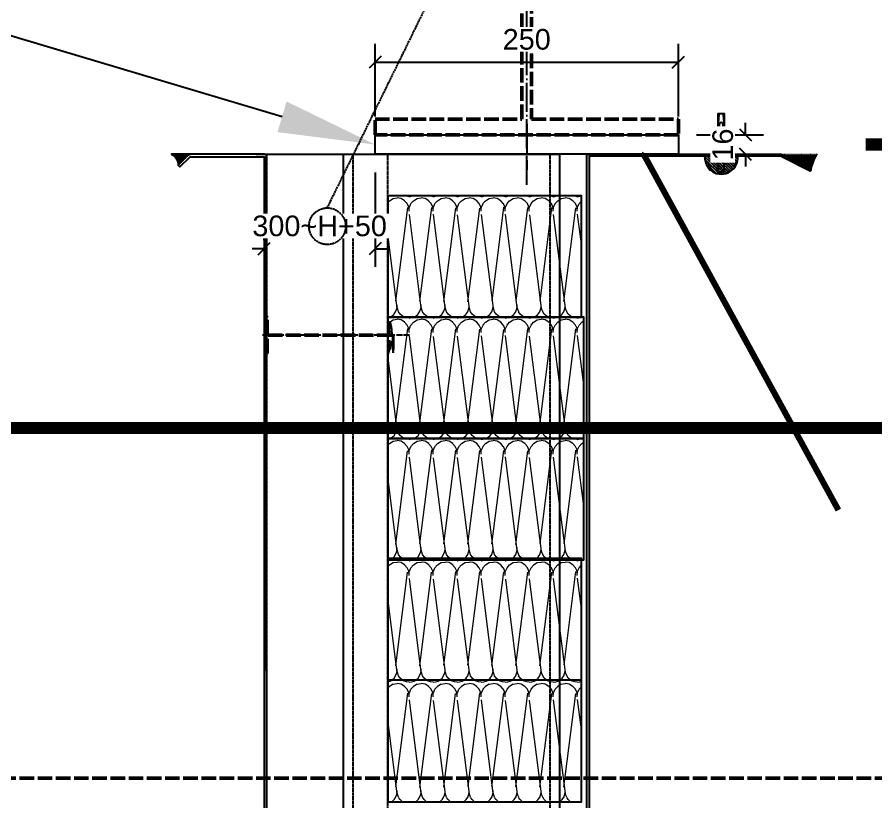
# Model space of a CAD drawing. Header units: millimetres. Extents: x 0 to 119933, y -45162 to 41221.
# Drawn here: x 32585 to 33293, y 702 to 1349 of the extents above; entities that cross this region are included whole.
import ezdxf
from ezdxf import colors
from ezdxf.entities.mleader import LeaderData, LeaderLine
from ezdxf.math import Vec2, Vec3

# ---------------------------------------------------------------- set-up
doc = ezdxf.new("R2010")
doc.units = ezdxf.units.MM
for name, pattern in [('ACAD_ISO02W100', [15, 12, -3]), ('ACAD_ISO04W100', [30, 24, -3, 0, -3]), ('CENTER', [2, 1.25, -0.25, 0.25, -0.25]), ('DASH', [0.35, 0.25, -0.1]), ('HIDDEN', [0.375, 0.25, -0.125])]:
    doc.linetypes.add(name, pattern=pattern)
doc.layers.get('DEFPOINTS').update_dxf_attribs({"color": 166})
for name, color, linetype in [('F-Alum', 4, 'Continuous'), ('F-Misc', 8, 'Continuous'), ('F-OTHERS', 8, 'Continuous'), ('F-SSTEEL', 3, 'Continuous'), ('F-steel', 3, 'Continuous'), ('F_ALUM', 4, 'Continuous'), ('F_CNTR', 1, 'ACAD_ISO04W100'), ('F_DASH', 8, 'ACAD_ISO02W100'), ('F_INSU', 8, 'Continuous'), ('F_SEAL', 8, 'Continuous'), ('F_STEL', 3, 'Continuous'), ('Hatch', 8, 'Continuous'), ('INSUL', 8, 'Continuous')]:
    doc.layers.add(name, color=color, linetype=linetype)
doc.styles.add('Arial', font='arial.ttf')
doc.styles.get("Standard").update_dxf_attribs({"font": 'arial.ttf'})
doc.dimstyles.new('10x of Arup4', dxfattribs={"dimscale": 10, "dimtxt": 1.7, "dimasz": 1, "dimexe": 1.5, "dimexo": 1.5, "dimgap": 1, "dimtad": 1, "dimdec": 1, "dimdsep": 46, "dimtxsty": 'Arial', "dimblk": 'OBLIQUE', "dimcen": 0, "dimclrd": 1, "dimclre": 1, "dimclrt": 7, "dimadec": 0, "dimazin": 0, "dimtfac": 1, "dimtdec": 1, "dimtix": 1, "dimtofl": 0, "dimtmove": 2, "dimatfit": 3, "dimfxl": 5, "dimtfill": 1, "dimtolj": 1, "dimtzin": 0, "dimlwd": -1, "dimlwe": -1, "dimarcsym": 0})
pattern_1 = [(171.78891, (53.300008, 199.047619), (-673.2017241561263, 100.0000024861343), [3.334189, -696.8453999999999]), (146.908661, (56.22287299999999, 197.142857), (-158.400404383208, 100.0000013838884), [3.488733, -729.14512]), (132.32733, (58.39145, 194.761905), (-178.2004572863525, 199.9999991336096), [3.220506, -673.0858000000001]), (114.796992, (59.71145300000001, 191.904762), (-39.60010136608867, 99.99999941106627), [3.147328, -327.32212]), (91.62022409999996, (59.805739, 188.571429), (-19.80005000361191, 599.9999997105077), [3.334667, -696.9453000000001]), (82.82482490000001, (50.094286, 111.428571), (138.6003494418545, 1099.99999703413), [77.75173799999999, -16250.113]), (97.17517500000001, (69.705765, 111.428571), (-138.6003524828371, 1099.999996651516), [77.75173799999999, -16250.113]), (88.37977579999999, (59.994311, 188.571429), (19.80004305400807, 599.9999999021459), [3.334667, -696.9453000000001]), (65.203007, (60.088597, 191.904762), (39.60010129581894, 99.99999955872296), [3.147327999999999, -327.32212]), (47.67266910000001, (61.408601, 194.761905), (178.2004567313952, 199.9999997012696), [3.220506, -673.0858000000001]), (33.09133830000001, (63.577178, 197.142857), (158.4004028750618, 100.0000036376688), [3.488733, -729.14512]), (8.211089519999998, (66.50004200000001, 199.047619), (673.2017245654226, 99.99999981557866), [3.334189, -696.8453999999999]), (87.16616460000002, (50, 109.52381), (19.80004178584671, 300.0000003017782), [1.907094, -398.5826499999999]), (103.901385, (50.47143, 107.619048), (-79.20020264660533, 299.9999996283441), [1.962234, -410.1069900000001]), (111.603615, (51.225717, 105.714286), (-19.80005052895802, 99.99999996627346), [2.048675, -105.50674]), (122.761347, (52.451435, 103.809524), (-59.40015357165495, 99.99999895630117), [2.265061, -473.39773]), (138.290552, (54.054296, 102.380952), (-118.8003028617563, 100.0000020556398), [2.147087, -448.74108]), (152.003514, (55.845729, 101.428571), (-178.2004575064848, 99.99999862560198), [2.028857, -424.0311900000002]), (166.477202, (57.825734, 100.952381), (-396.0010138359246, 100.0000032088846), [2.036462, -425.6205499999999]), (167.070755, (59.900025, 100.47619), (-415.8010658158154, 99.99999981188667), [2.128248, -444.80388]), (12.9292444, (59.900025, 100.47619), (415.8010659680223, 99.99999935621649), [2.128248, -444.80388]), (13.5227975, (61.97431599999999, 100.952381), (396.0010147085893, 99.99999975312382), [2.036462, -425.6205499999999]), (27.99648529999999, (63.954321, 101.428571), (198.0005052749504, 100.0000036439555), [2.028857, -424.0311900000001]), (41.70944699999999, (65.74575499999999, 102.380952), (118.8003019456718, 100.0000029682972), [2.147087, -448.7410799999999]), (57.23865219999999, (67.34861599999999, 103.809524), (198.0005044485324, 300.0000016678519), [2.265060999999999, -473.3977299999999]), (68.396384, (68.574333, 105.714286), (19.80005041478078, 100.0000003570638), [2.048675, -105.50674]), (76.098615, (69.328621, 107.619048), (19.80005075413857, 99.99999951570958), [1.962234, -410.1069899999999]), (92.83383529999998, (69.800051, 109.52381), (-19.80005025124201, 299.9999998913794), [1.907094000000001, -398.5826500000001])]

# ---------------------------------------------------------------- blocks, each defined once
blk = doc.blocks.new('A$C5AE06ED4')
at = {"color": 251, "linetype": 'ACAD_ISO04W100', "ltscale": 0.2}
blk.add_line((0, 117.8808603771031), (0, -3.934955958160572), dxfattribs=at)
for points in [[(0.6000000000058208, 101.5349159892648, -0.04609666294012896), (16.01350675940921, 100, 0.1031155020331127), (0.6000000000058208, 103.4630420368048, 0.1109549113700525), (-16.01350675940921, 100, -0.04966843195851126)], [(1.399999999994179, 103.7935317396186), (11.38023034474463, 103.7935317396186), (14.60209416615544, 104.3935317396536), (11.38023034474463, 104.9935317396303), (1.399999999994179, 104.9935317396303, 0.4142135623730918), (-0.6000000000058208, 102.9935317396303), (-0.6000000000058208, 1.200000000011642), (-15, 1.200000000011642), (-15, 0), (15, 0), (15, 1.200000000011642), (0.6000000000058208, 1.200000000011642), (0.6000000000058208, 102.9935317396303, -0.4142135623730944)]]:
    blk.add_lwpolyline(points, format="xyb", close=True)
blk = doc.blocks.new('fhd')
at = {"layer": 'F-OTHERS'}
for points in [[(2.5, 0), (2.5, 35), (-2.5, 35), (-2.5, 0)], [(2.5, -3), (2.5, -12), (1.500000000007276, -12.99999999999818), (-1.5, -13), (-2.5, -12.00000000000546), (-2.5, -3)]]:
    blk.add_lwpolyline(points, dxfattribs=at)
for points in [[(-1.326590669457801, 34.99999999999818, 0.03620607065696333), (-2.5, 21.35936323214446)], [(2.5, 21.35936323214992, 0.03620607065681886), (1.326590669465077, 34.99999999994907)], [(-2.5, 5.03612938063452, 0.2978430667402048), (-2.5, 13.3186180858338, -0.03620607065696344), (-1.326590669450525, 26.95925485368207, -0.5850393150351488), (1.326590669465077, 26.95925485363841, -0.03620607065681883), (2.500000000029104, 13.3186180861976, 0.29784306673903), (2.50000000003638, 5.036129380647253)]]:
    blk.add_lwpolyline(points, format="xyb", dxfattribs=at)
blk.add_lwpolyline([(6.5, 0, -0.414213562373095), (7.5, -1), (7.5, -2, -0.414213562373095), (6.5, -3), (-6.5, -3, -0.414213562373095), (-7.5, -2), (-7.5, -1, -0.414213562373095), (-6.5, 0), (-2.5, 0), (2.5, 0)], format="xyb", close=True, dxfattribs=at)
blk = doc.blocks.new('*U102')
at = {"layer": 'INSUL', "lineweight": 0}
h = blk.add_hatch(dxfattribs=at)
h.set_pattern_fill('岩棉', color=256, scale=100, style=0, pattern_type=2)
h.set_pattern_definition(pattern_1)
h.paths.add_polyline_path([(0, 0), (161.4520732287201, 0), (161.4520732287201, 100), (0, 100)])
at = {"layer": 'INSUL'}
blk.add_lwpolyline([(0, 0), (161.4520732287201, 0), (161.4520732287201, 100), (0, 100)], close=True, dxfattribs=at)
blk = doc.blocks.new('*U103')
at = {"layer": 'INSUL', "lineweight": 0}
h = blk.add_hatch(dxfattribs=at)
h.set_pattern_fill('岩棉', color=256, scale=100, style=0, pattern_type=2)
h.set_pattern_definition(pattern_1)
h.paths.add_polyline_path([(0, 0), (161.4520732287201, 0), (161.4520732287201, 100), (0, 100)])
at = {"layer": 'INSUL'}
blk.add_lwpolyline([(0, 0), (161.4520732287201, 0), (161.4520732287201, 100), (0, 100)], close=True, dxfattribs=at)
blk = doc.blocks.new('*U110')
at = {"layer": 'INSUL', "lineweight": 0}
h = blk.add_hatch(dxfattribs=at)
h.set_pattern_fill('岩棉', color=256, scale=100, style=0, pattern_type=2)
h.set_pattern_definition(pattern_1)
h.paths.add_polyline_path([(0, 0), (159.4444201896549, 0), (159.4444201896549, 100), (0, 100)])
at = {"layer": 'INSUL'}
blk.add_lwpolyline([(0, 0), (159.4444201896549, 0), (159.4444201896549, 100), (0, 100)], close=True, dxfattribs=at)
blk = doc.blocks.new('*U111')
at = {"layer": 'INSUL', "lineweight": 0}
h = blk.add_hatch(dxfattribs=at)
h.set_pattern_fill('岩棉', color=256, scale=100, style=0, pattern_type=2)
h.set_pattern_definition(pattern_1)
h.paths.add_polyline_path([(0, 0), (159.4444201896549, 0), (159.4444201896549, 100), (0, 100)])
at = {"layer": 'INSUL'}
blk.add_lwpolyline([(0, 0), (159.4444201896549, 0), (159.4444201896549, 100), (0, 100)], close=True, dxfattribs=at)
blk = doc.blocks.new('*U90')
at = {"layer": 'INSUL', "lineweight": 0}
h = blk.add_hatch(dxfattribs=at)
h.set_pattern_fill('岩棉', color=256, scale=100, style=0, pattern_type=2)
h.set_pattern_definition(pattern_1)
h.paths.add_polyline_path([(0, 0), (159.4444201896549, 0), (159.4444201896549, 100), (0, 100)])
at = {"layer": 'INSUL'}
blk.add_lwpolyline([(0, 0), (159.4444201896549, 0), (159.4444201896549, 100), (0, 100)], close=True, dxfattribs=at)
blk = doc.blocks.new('_OBLIQUE')
at = {"color": 0, "linetype": 'ByBlock'}
blk.add_line((-0.5, -0.5), (0.5, 0.5), dxfattribs=at)
blk = doc.blocks.new('*D332')
at = {"color": 1, "linetype": 'Continuous', "transparency": 16777216}
for p, q in [((32880.35428685404, 1220.655663896859), (32880.35428685404, 1142.841278846376)), ((32788.91235763357, 1164.846832885361), (32788.91235763357, 1172.841278846376)), ((32788.91235763357, 1157.841278846376), (32778.91235763357, 1157.841278846376)), ((32880.35428685404, 1157.841278846376), (32890.35428685404, 1157.841278846376))]:
    blk.add_line(p, q, dxfattribs=at)
at = {"layer": 'DEFPOINTS', "color": 0, "transparency": 16777216}
for p in [(32880.35428685404, 1235.655663896859, 0.8596676767450315), (32788.91235763357, 1157.841278846376), (32788.91235763357, 1149.846832885361, 0.2969518524737598)]:
    blk.add_point(p, dxfattribs=at)
at = {"color": 1, "transparency": 16777216, "xscale": 10, "yscale": 10, "zscale": 10}
blk.add_blockref('_OBLIQUE', (32788.91235763357, 1157.841278846376), dxfattribs=at)
at = {"color": 1, "transparency": 16777216, "xscale": 10, "yscale": 10, "zscale": 10, "rotation": 180}
blk.add_blockref('_OBLIQUE', (32880.35428685404, 1157.841278846376), dxfattribs=at)
at = {"color": 7, "transparency": 16777216, "insert": (32834.6333222438, 1176.526817727685), "char_height": 17, "attachment_point": 5, "style": 'Arial', "bg_fill": 3, "box_fill_scale": 1.1, "bg_fill_color": 256, "bg_fill_true_color": 13158600, "bg_fill_transparency": 0}
blk.add_mtext('\\A1;300~H+50', dxfattribs=at)
blk = doc.blocks.new('*D377')
at = {"color": 1, "linetype": 'Continuous', "transparency": 16777216}
for p, q in [((-250, 15), (-250, 74.88911631280189)), ((9.18485099360515e-16, 15), (4.585635829172334e-15, 74.88911631280189)), ((-250, 59.88911631280189), (3.667150729811818e-15, 59.88911631280189))]:
    blk.add_line(p, q, dxfattribs=at)
at = {"layer": 'DEFPOINTS', "color": 0, "transparency": 16777216}
for p in [(3.667150729811818e-15, 59.88911631280189), (-250, 0, 0.8596676767450315), (0, 0, 0.8596676767450315)]:
    blk.add_point(p, dxfattribs=at)
at = {"color": 1, "transparency": 16777216, "xscale": 10, "yscale": 10, "zscale": 10, "rotation": 180}
blk.add_blockref('_OBLIQUE', (-250, 59.88911631280189), dxfattribs=at)
at = {"color": 1, "transparency": 16777216, "xscale": 10, "yscale": 10, "zscale": 10}
blk.add_blockref('_OBLIQUE', (3.667150729811818e-15, 59.88911631280189), dxfattribs=at)
at = {"color": 7, "transparency": 16777216, "insert": (-125, 78.56885710407064), "char_height": 17, "attachment_point": 5, "style": 'Arial', "bg_fill": 3, "box_fill_scale": 1.1, "bg_fill_color": 256, "bg_fill_true_color": 13158600, "bg_fill_transparency": 0}
blk.add_mtext('\\A1;250', dxfattribs=at)
blk = doc.blocks.new('*D378')
at = {"color": 1, "linetype": 'Continuous', "transparency": 16777216}
for p, q in [((55.33303847275968, 8.898231244347354e-15), (55.33303847275968, 10.00000000000001)), ((15, 2.412183974514954e-15), (70.33303847275968, 1.131041521886231e-14)), ((15, -15.99999999767625), (70.33303847275968, -15.99999999767624)), ((55.33303847275968, -15.99999999767624), (55.33303847275969, -25.99999999767624))]:
    blk.add_line(p, q, dxfattribs=at)
at = {"layer": 'DEFPOINTS', "color": 0, "transparency": 16777216}
for p in [(0, 0, 0.8596676767450315), (0, -15.99999999767625, 0.8596676767450315), (55.33303847275968, -15.99999999767624)]:
    blk.add_point(p, dxfattribs=at)
at = {"color": 1, "transparency": 16777216, "xscale": 10, "yscale": 10, "zscale": 10}
for p, rotation in [((55.33303847275968, 8.898231244347354e-15), 270), ((55.33303847275968, -15.99999999767624), 90)]:
    blk.add_blockref('_OBLIQUE', p, dxfattribs=dict(at, rotation=rotation))
at = {"color": 7, "transparency": 16777216, "insert": (36.65329768149091, -7.999999998838128), "char_height": 17, "attachment_point": 5, "rotation": 90, "style": 'Arial', "bg_fill": 3, "box_fill_scale": 1.1, "bg_fill_color": 256, "bg_fill_true_color": 13158600, "bg_fill_transparency": 0}
blk.add_mtext('\\A1;16', dxfattribs=at)
blk = doc.blocks.new('A$Ceb6f83ef')
dim = blk.add_linear_dim(base=(3.667150729811818e-15, 59.88911631280189, -0.8596676767450315), p1=(-250, 0), p2=(0, 0), dimstyle='10x of Arup4', override={"dimarcsym": 1})
dim.commit()
dim.dimension.update_dxf_attribs({"geometry": '*D377', "text_midpoint": (-125, 78.56885710407064, -0.8596676767450315)})
at = {"layer": 'F_CNTR'}
blk.add_lwpolyline([(-125, 9.185113882081168), (-125, -28.79330927594583)], dxfattribs=at)
dim = blk.add_linear_dim(base=(55.33303847275968, -15.99999999767624, -0.8596676767450315), p1=(0, 0), p2=(0, -15.99999999767624), angle=90, dimstyle='10x of Arup4', override={"dimarcsym": 1})
dim.commit()
dim.dimension.update_dxf_attribs({"geometry": '*D378', "text_midpoint": (36.65329768149091, -7.999999998838128, -0.8596676767450315)})
at = {"layer": 'F_STEL'}
blk.add_lwpolyline([(-250, 0), (0, 0), (0, -16), (-250, -16)], close=True, dxfattribs=at)

msp = doc.modelspace()

# ---------------------------------------------------------------- hatches: boundary and pattern name
at = {"layer": 'F-Misc', "ltscale": 5}
h = msp.add_hatch(dxfattribs=at)
h.set_pattern_fill('ANSI35', color=8, angle=270, style=0)
h.set_pattern_definition([(315, (-15164.00501610182, 15521.47660765469), (2.245064030267289, 2.245064030267287), []), (315, (-15164.00501610182, 15519.23154265467), (2.245064030267289, 2.245064030267287), [3.96875, -0.79375, 0, -0.79375])])
h.paths.add_polyline_path([(33179.34375056624, 1234.155663897732, -1.098584585766096), (33151.98011773126, 1234.155663897732)])
at = {"layer": 'F-Misc', "linetype": 'DASH'}
h = msp.add_hatch(dxfattribs=at)
h.set_pattern_fill('DOTS', color=256, scale=0.5, angle=-180, style=0)
h.set_pattern_definition([(180, (124701.3780706797, 17350.93469025708), (-0.3968750000000003, -0.7937499999999997), [0, -0.79375])])
edge = h.paths.add_edge_path()
edge.add_line((33239.61895077856, 1223.229783429747), (33223.67745898745, 1231.171835377009))
edge.add_line((33223.67745898745, 1231.171835377009), (33241.77641715872, 1230.516767791135))
edge.add_arc((33267.86807218759, 1218.828905510146), 28.58986860488426, 515.8698135837341, 531.145174952552)
edge = h.paths.add_edge_path()
edge.add_line((33223.67745898751, 1231.17183537698), (33214.79528521403, 1235.6718353773))
edge.add_line((33214.79528521397, 1235.6718353773), (33226.89829913428, 1235.671835377329))
edge.add_line((33226.89829913434, 1235.671835377329), (33226.89829913434, 1235.668163206004))
edge.add_line((33226.89829913434, 1235.668163206004), (33244.73635771836, 1235.655663896713))
edge.add_arc((33267.83650044916, 1218.928374944936), 28.52049771413528, 504.090928764375, 516.0262510341412)
edge.add_line((33241.77641715872, 1230.516767791164), (33223.67745898745, 1231.171835377009))
at = {"layer": 'F_SEAL'}
h = msp.add_hatch(dxfattribs=at)
h.set_pattern_fill('ANSI37', color=8, scale=10)
h.set_pattern_definition([(45, (-239912.3339532531, 74777.66510614315), (-0.8838834764831844, 0.8838834764831844), []), (135, (-239912.3339532531, 74777.66510614315), (-0.8838834764831844, -0.8838834764831843), [])])
edge = h.paths.add_edge_path()
edge.add_arc((32727.95024233161, 1233.656682538526), 2.00000000003394, 93.0293326242487, 134.9999999999217, ccw=False)
edge.add_line((32727.84454793436, 1235.65388775946), (32712.60394668684, 1235.653212283216))
edge.add_arc((32707.59324438534, 1226.473627721179), 10.45810261404338, 0.6135439327621839, 61.37195543891778, ccw=False)
edge.add_line((32718.05074739497, 1226.585614726735), (32726.53602876922, 1235.070896100925))

# ---------------------------------------------------------------- linework, layer by layer
at = {"layer": 'DEFPOINTS', "color": 2, "linetype": 'CENTER', "ltscale": 100, "const_width": 10}
msp.add_lwpolyline([(32525.31915842614, 2106.437305907835), (33310.89274211286, 2106.437305907835, -0.414213562373095), (33410.89274211286, 2006.437305907835), (33410.89274211286, 1110.249212859781, -0.414213562373095), (33310.89274211286, 1010.249212859781), (32525.31915842614, 1010.249212859781, -0.414213562373095), (32425.31915842614, 1110.249212859781), (32425.31915842614, 2006.437305907835, -0.414213562373095)], format="xyb", close=True, dxfattribs=at)
at = {"layer": 'DEFPOINTS', "color": 1, "elevation": 0.8596676767450315}
msp.add_lwpolyline([(33284.83433913335, 1243.655663896859, 10, 10, 0), (33603.25630224483, 1243.655663896859, 100, 0, 0), (33679.62361748061, 1243.655663896859, 0, 0, 0)], format="xyseb", dxfattribs=at)
at = {"layer": 'DEFPOINTS', "color": 6}
msp.add_lwpolyline([(33262.30953730969, 942.5508791495686, 5, 5, 0), (33118.91673741903, 1204.308447972422, 50, 0, 0), (33100.5717095482, 1237.796530352558, 0, 0, 0)], format="xyseb", dxfattribs=at)
at = {"layer": 'F-Alum', "color": 8, "linetype": 'DASH'}
for points, elevation in [([(32862.23161892386, 501.8936667378121), (32862.23161892226, 1235.655663896859)], -0.665965746550742), ([(33024.70848047631, 501.8936667378121), (33024.70848047471, 1235.655663896859)], 0.1006544763972422)]:
    msp.add_lwpolyline(points, dxfattribs=dict(at, elevation=elevation))
at = {"layer": 'F-Misc', "color": 8, "ltscale": 5}
msp.add_arc((33165.81318063725, 1232.864310755755, 5.051816056492525), 13.59207918632383, 174.5482329366066, 5.537012827751275, dxfattribs=at)
at = {"layer": 'F-SSTEEL', "elevation": -1.466983626357653}
msp.add_lwpolyline([(33054.90139171859, 501.8936667378121), (33054.90139171859, 1235.655663899624), (33215.08030426485, 1235.655663896684), (33239.6180483335, 1223.22403948438), (33239.00399778417, 1221.644685167511), (33214.49062090024, 1234.155663896684), (33056.90139171859, 1234.155663900468), (33056.90139171859, 501.8936667378121)], dxfattribs=at)
at = {"layer": 'F-steel', "ltscale": 10}
msp.add_line((32854.23161892203, 1235.655663896859, 1.771872254428626), (33032.70848047489, 1235.655663896859, 1.771872254428626), dxfattribs=at)
at = {"layer": 'F-steel', "elevation": 0.8596676767450315}
msp.add_lwpolyline([(32782.406817952, 1235.65635107487), (32897.406817952, 1235.65635107487)], dxfattribs=at)
at = {"layer": 'F-steel', "ltscale": 10}
for points, elevation in [([(32854.23161892362, 501.8936667378121), (32854.23161892203, 1235.655663896859)], -0.665965746550742), ([(33032.70848047648, 501.8936667378121), (33032.70848047489, 1235.655663896859)], 0.1006544763972422)]:
    msp.add_lwpolyline(points, dxfattribs=dict(at, elevation=elevation))
at = {"layer": 'F_ALUM', "elevation": 0.2969518524737598}
msp.add_lwpolyline([(32791.00286421221, 386.1875848219615), (32790.90245069028, 1233.65668253854, 0.414213562373095), (32788.90245069028, 1235.65668253854), (32727.9502423316, 1235.65668253854, 0.1989123673787665), (32726.53602876922, 1235.070896100925), (32718.05074739497, 1226.585614726735), (32719.46496095735, 1225.171401164351), (32727.9502423316, 1233.65668253854), (32788.90245069028, 1233.65668253854), (32789.00286421221, 384.1875848219615)], format="xyb", dxfattribs=at)
at = {"layer": 'F_CNTR', "elevation": 0.8596676767450315}
msp.add_lwpolyline([(33005.35428685404, 1210.399922374636), (33005.35428685404, 1629.234699717723)], dxfattribs=at)
at = {"layer": 'F_DASH', "lineweight": 50}
msp.add_line((33799.22831644688, 721.6565566129984, 0.8596676767450315), (32310.11021354795, 721.6565566129984, 0.8596676767450315), dxfattribs=at)
at = {"layer": 'F_DASH', "color": 6, "lineweight": 50, "elevation": 0.8596676767450315}
msp.add_lwpolyline([(32880.35428685404, 1251.655663896859), (32880.35428685404, 1264.655663896859), (33001.35428685404, 1264.655663896859), (33001.35428685404, 1588.655663896859), (32880.35428685404, 1588.655663896859), (32880.35428685404, 1601.655663896859), (33130.35428685404, 1601.655663896859), (33130.35428685404, 1588.655663896859), (33009.35428685404, 1588.655663896859), (33009.35428685404, 1264.655663896859), (33130.35428685404, 1264.655663896859), (33130.35428685404, 1251.655663896859)], close=True, dxfattribs=at)
at = {"layer": 'F_INSU', "color": 8, "linetype": 'HIDDEN', "elevation": 0.02205573957008289}
msp.add_lwpolyline([(32840.93221622659, 401.6517396321988), (32890.97995409631, 401.6517396321697), (32890.98030195077, 1235.543384051855), (32790.98030195077, 1235.543384051855), (32790.97995409631, 386.0698542514119), (32840.93221594737, 386.1684243505415)], close=True, dxfattribs=at)
at = {"layer": 'F_SEAL', "color": 8, "elevation": -0.2528403730862183}
msp.add_lwpolyline([(32726.53602876922, 1235.070896100925, -0.1852066639028399), (32727.84454793436, 1235.65388775946), (32712.60394668684, 1235.653212283216, -0.2714991370509449), (32718.05074739497, 1226.585614726735)], format="xyb", close=True, dxfattribs=at)
at = {"layer": 'Hatch'}
msp.add_arc((33268.15846068965, 1218.742929830839, 5.051816056492525), 28.890058518175, 144.1675388314483, 171.0768789062063, dxfattribs=at)

# ---------------------------------------------------------------- block references
at = {"layer": 'F-OTHERS', "xscale": -1}
msp.add_blockref('fhd', (33165.6665674572, 1234.155663897732, 5.051816056492525), dxfattribs=at)
at = {"layer": 'F_DASH', "rotation": 270}
msp.add_blockref('A$C5AE06ED4', (32790.90210283583, 1086.728435800073, 0.2969518524010071), dxfattribs=at)
at = {"layer": 'INSUL', "ltscale": 18000, "extrusion": (8.387207337774513e-10, 6.097445596511965e-10, -1), "xscale": -1}
for name, p in [('*U90', (-32890.97995409682, 1101.527748520649, 1.470991360805813)), ('*U103', (-32890.97995409519, 1001.527748520649, 1.470991360805812)), ('*U102', (-32890.97995409519, 901.5277485206487, 1.470991299831356)), ('*U111', (-32890.97995409682, 802.6194480545058, 0.09651120282248606)), ('*U110', (-32890.97995409647, 702.377520948754, 0.3714071226932708))]:
    msp.add_blockref(name, p, dxfattribs=at)

# ---------------------------------------------------------------- next in the draw order: dimensions: what is measured, and where the dimension line sits
dim = msp.add_linear_dim(base=(32788.91235763357, 1157.841278846376), p1=(32880.35428685404, 1235.655663896859, 0.8596676767450315), p2=(32788.91235763357, 1149.846832885361, 0.2969518524737598), text='300~H+50', dimstyle='10x of Arup4', override={"dimarcsym": 1})
dim.commit()
dim.dimension.update_dxf_attribs({"geometry": '*D332', "text_midpoint": (32834.6333222438, 1176.526817727685)})

# ---------------------------------------------------------------- next in the draw order: linework, layer by layer
at = {"layer": 'DEFPOINTS', "color": 3, "linetype": 'CENTER'}
msp.add_circle((32840.97668955463, 1176.38938772105), 15.09817062804359, dxfattribs=at)

# ---------------------------------------------------------------- next in the draw order: block references
msp.add_blockref('A$Ceb6f83ef', (33130.35428685404, 1251.655663896859, 0.8596676767450315))

# ---------------------------------------------------------------- next in the draw order: linework, layer by layer
msp.add_lwpolyline([(32840.97668955463, 1191.487558349094), (33005.35428685404, 1525.998254219099)], dxfattribs=at)

# ---------------------------------------------------------------- next in the draw order: leaders
ml = msp.add_multileader_mtext('Standard')
ml.set_content('{\\fSimSun|b0|i0|c134|p2;③}', color=256)
ml.set_leader_properties()
ml.build(insert=Vec2(0, 0))
ml.multileader.update_dxf_attribs({"arrow_head_size": 80, "scale": 20})
ctx = ml.context
ctx.base_point, ctx.scale, ctx.char_height, ctx.arrow_head_size, ctx.landing_gap_size, ctx.plane_origin = Vec3(32045.43947726418, 1389.177844103018, 0.8596676767450315), 20, 80, 80, 40, Vec3(32880.35428685404, 1243.655663896859, 0.8596676767450315)
ctx.text_align_type = 2
notes = []
notes.append((ctx, [(0, (1, 1, 0), (32392.25511972228, 1389.177844103018, 0.8596676767450315), (-1, 0), 160, [(0, [(32880.35428685404, 1243.655663896859, 0.8596676767450315)], 0, [])])]))
ctx.mtext.insert, ctx.mtext.rotation, ctx.mtext.alignment, ctx.mtext.flow_direction = Vec3(32192.25511972228, 1435.658291030393, 0.8596676767450315), -6.116045876572181, 3, 5
for ctx, leaders in notes:
    for number, flags, end, landing, length, lines in leaders:
        leader = LeaderData()
        leader.index, (leader.has_last_leader_line, leader.has_dogleg_vector, leader.attachment_direction) = number, flags
        leader.last_leader_point, leader.dogleg_vector, leader.dogleg_length = Vec3(end), Vec3(landing), length
        for number, points, colour, breaks in lines:
            line = LeaderLine()
            line.index, line.vertices, line.color, line.breaks = number, Vec3.list(points), colors.encode_raw_color(colour), breaks
            leader.lines.append(line)
        ctx.leaders.append(leader)

doc.saveas('drawing.dxf')
